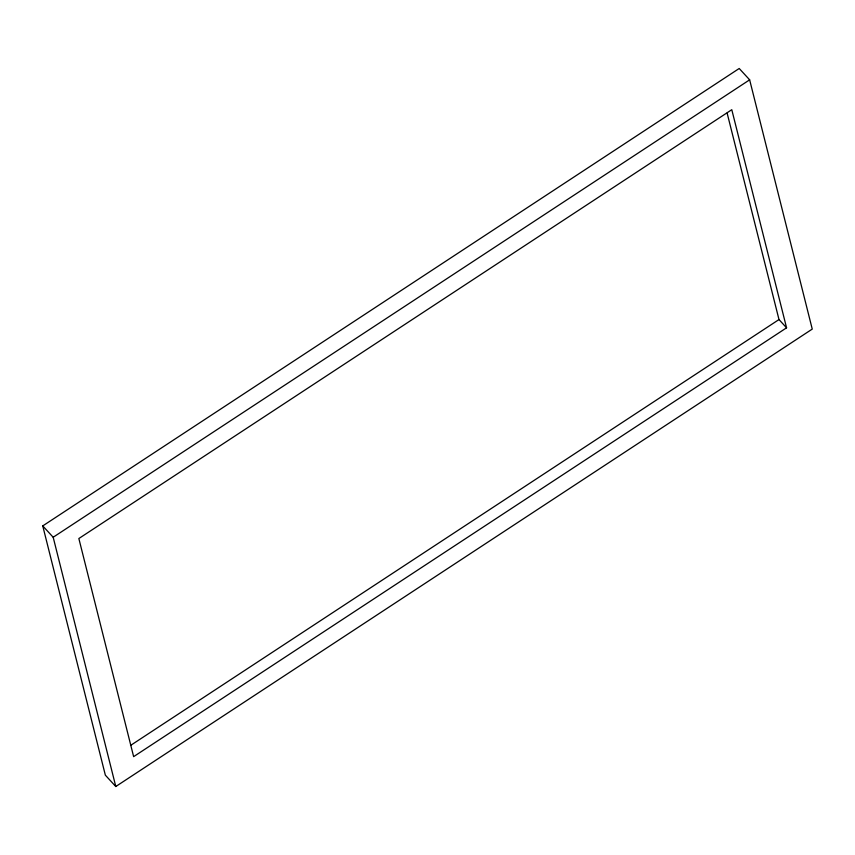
<?xml version="1.0" encoding="UTF-8"?>
<svg xmlns="http://www.w3.org/2000/svg" width="855" height="855" viewBox="0 0 855 855"><rect width="100%" height="100%" fill="white"/><g stroke="black" fill="none" stroke-linecap="round" stroke-linejoin="round"><path stroke-width="1.28" d="M42.75 525.911L739.212 68.486L749.643 79.825L812.25 329.09L115.788 786.514L105.357 775.175L42.75 525.911L53.181 537.25L115.788 786.514M53.181 537.25L749.643 79.825M130.516 745.464L778.991 319.556L727.124 113.063M786.568 327.807L133.637 756.643L78.852 538.532L731.784 109.697L786.568 327.807L778.991 319.556"/></g></svg>
